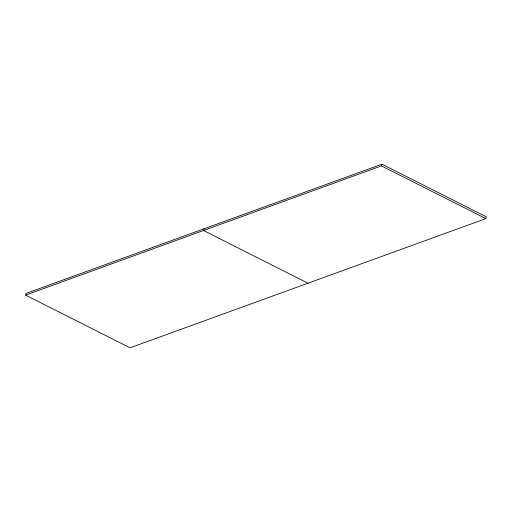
<?xml version="1.0" encoding="UTF-8"?>
<svg xmlns="http://www.w3.org/2000/svg" width="512" height="512" viewBox="0 0 512 512"><rect width="100%" height="100%" fill="white"/><g stroke="black" fill="none" stroke-linecap="round" stroke-linejoin="round"><path stroke-width="0.77" d="M25.6 295.117L26.112 293.395L381.958 164.173L486.4 216.883L485.888 218.605L130.042 347.827L25.6 295.117L381.446 165.894L485.888 218.605M204.038 228.787L203.52 230.502L307.962 283.213M381.446 165.894L381.958 164.173"/></g></svg>
